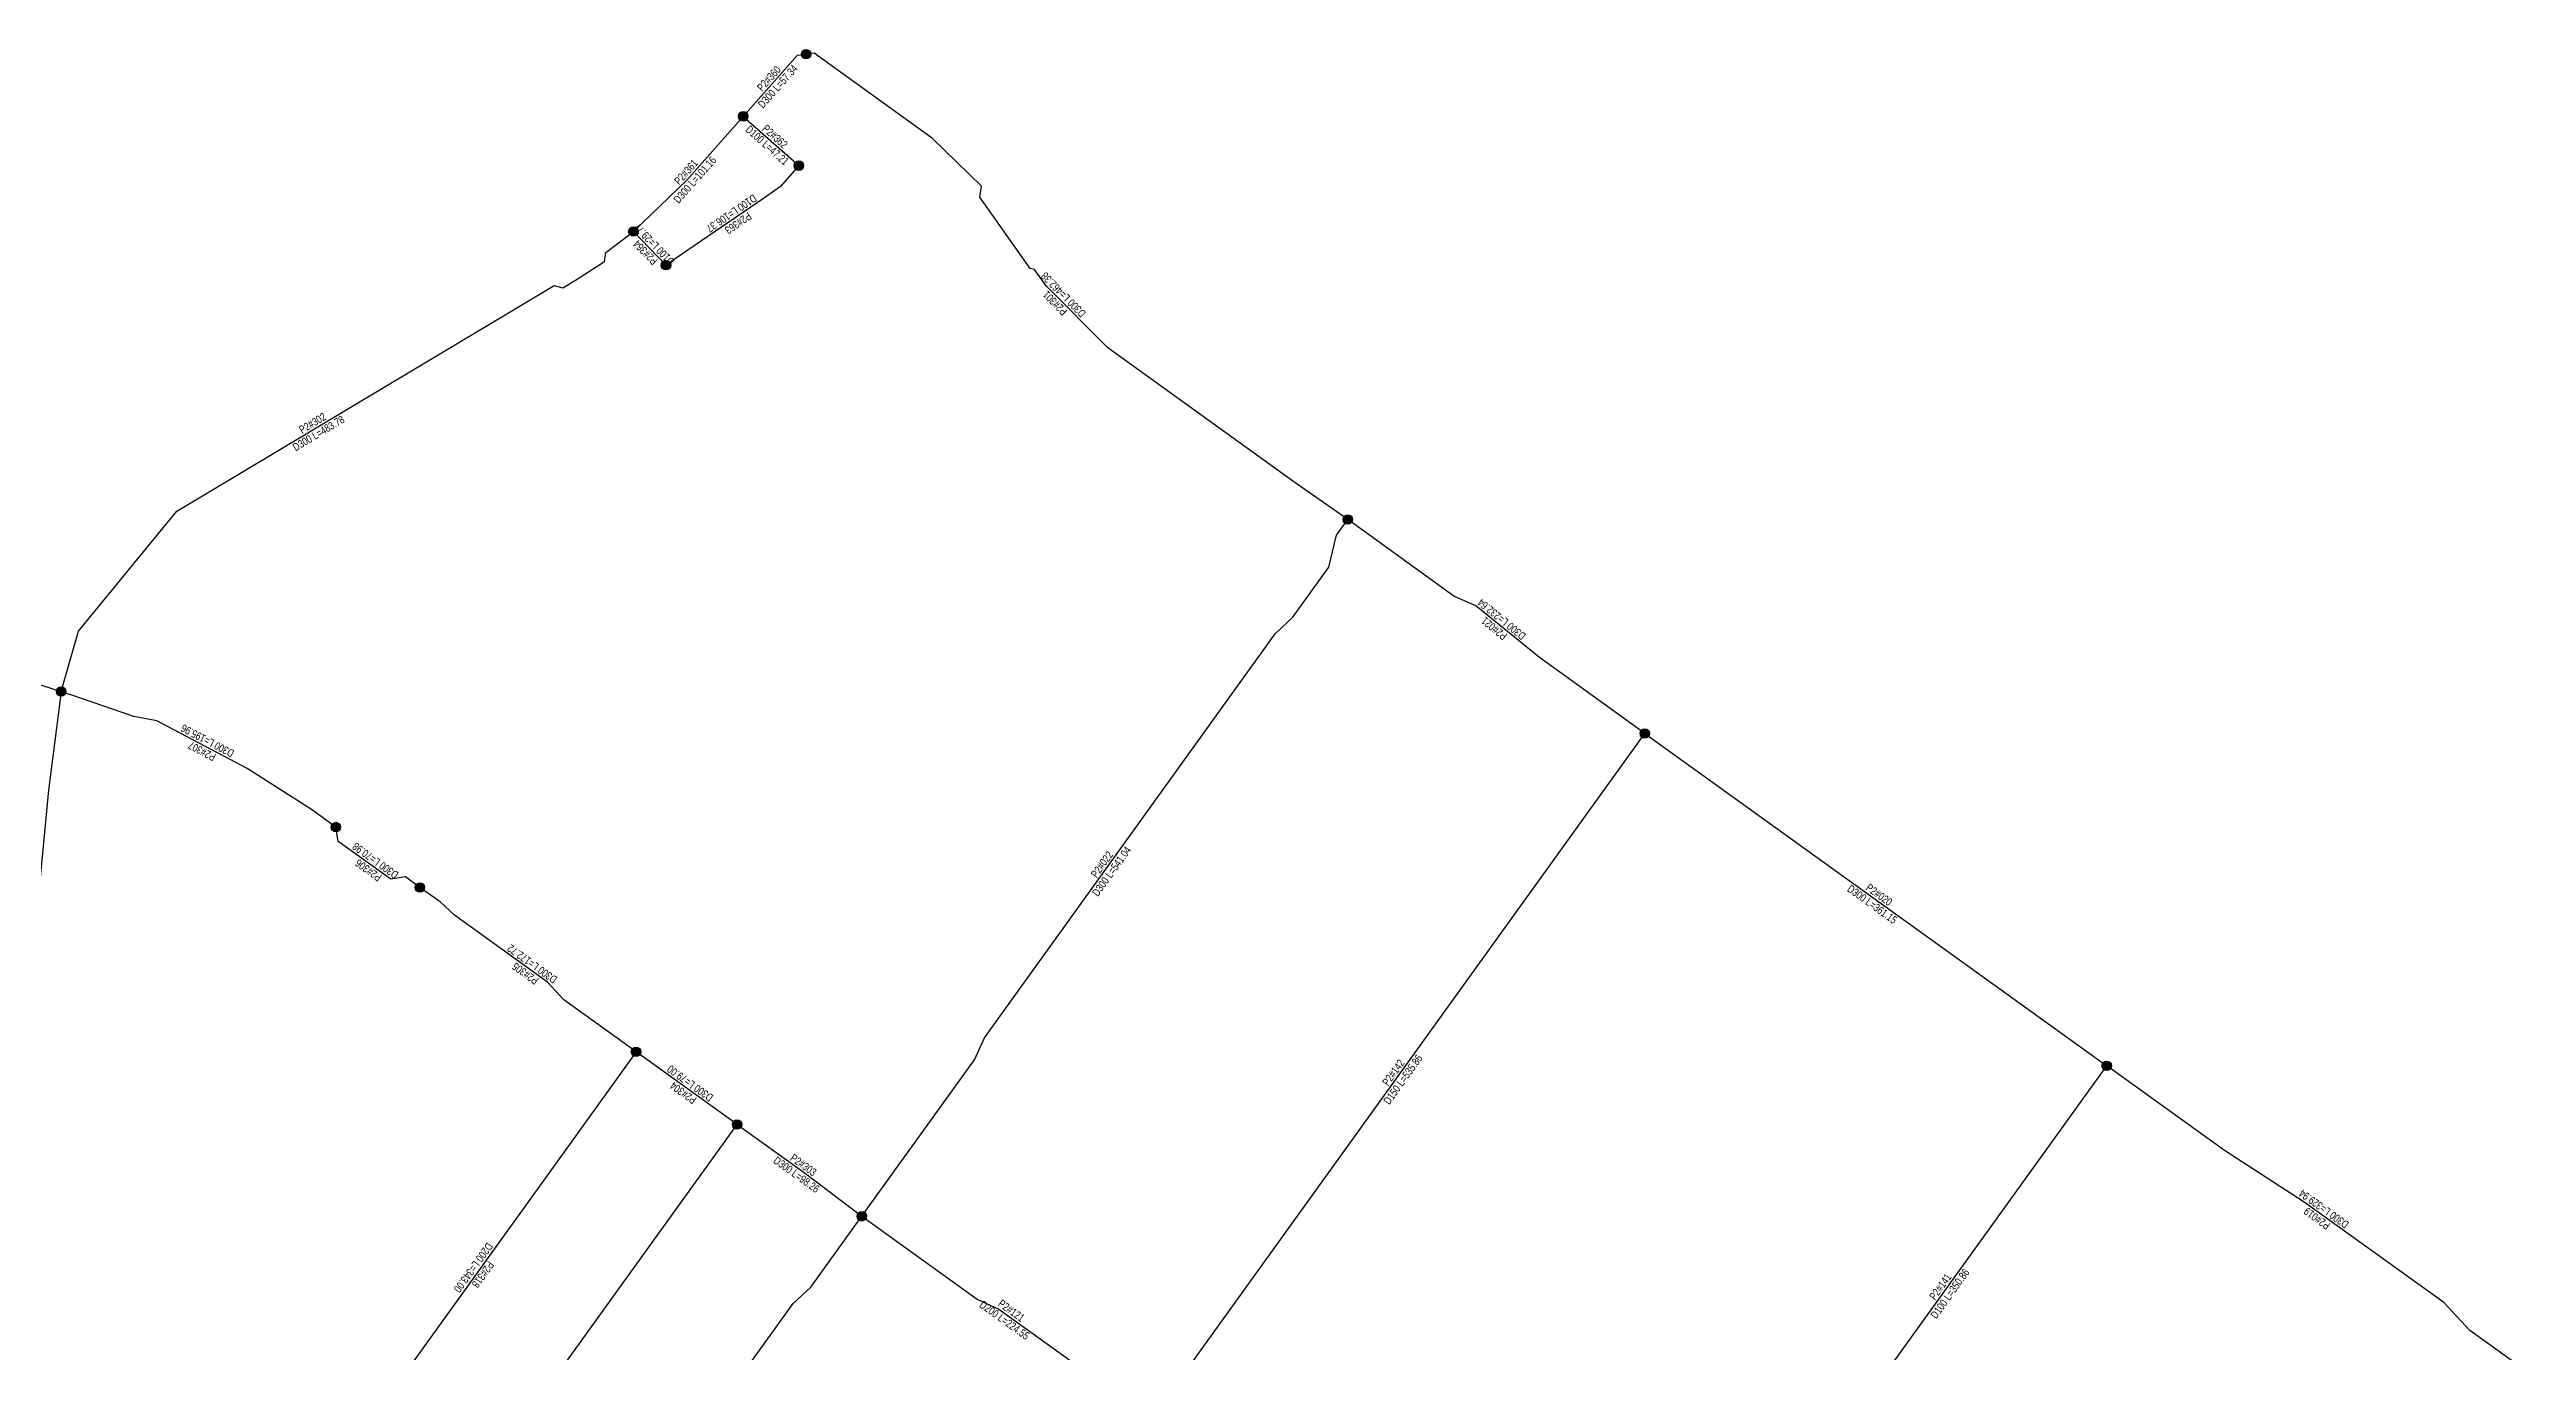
# Model space of a CAD drawing. Header units: metres. Extents: x 145472 to 149777, y 297313 to 301407.
# Drawn here: x 146319 to 147891, y 300581 to 301407 of the extents above; entities that cross this region are included whole.
import ezdxf
from ezdxf.enums import TextEntityAlignment as Align

# ---------------------------------------------------------------- set-up
doc = ezdxf.new("R2010")
doc.units = ezdxf.units.M
for name, color, linetype in [('EPANET2-JUNCTION', 7, 'Continuous'), ('EPANET2-PIPE', 3, 'Continuous'), ('EPANET2-PIPE_no', 7, 'Continuous')]:
    doc.layers.add(name, color=color, linetype=linetype)

# ---------------------------------------------------------------- blocks, each defined once
blk = doc.blocks.new('PIPE_BLOCK')
at = {"width": 0.8}
for tag, p in [('ID', (0, 3.75)), ('INFO', (0, -3.75))]:
    blk.add_attdef(tag, text='', height=5, dxfattribs=at).set_placement(p, align=Align.MIDDLE_CENTER)
blk = doc.blocks.new('JUNCTION_BLOCK')
h = blk.add_hatch(color=255)
edge = h.paths.add_edge_path()
edge.add_arc((0, 0), 3, 0, 360)
at = {"color": 5}
blk.add_circle((0, 0), 3, dxfattribs=at)
at = {"color": 5, "width": 0.7}
blk.add_attdef('ID', text='', height=3, dxfattribs=at).set_placement((0, 0), align=Align.MIDDLE_CENTER)

msp = doc.modelspace()

# ---------------------------------------------------------------- linework, layer by layer
at = {"layer": 'EPANET2-PIPE'}
for points in [[(146759.1, 301364.3), (146793.5, 301403.1), (146799, 301403.7)], [(147142.7, 301108.4), (147108.4, 301132.4), (146990.4, 301217.4), (146951.4, 301256.7), (146944, 301267.2), (146941.2, 301267.7), (146909.2, 301313), (146910.4, 301319.9), (146879.3, 301350.3), (146804.2, 301404.3), (146799, 301403.7)], [(146689.4, 301291.2), (146723.3, 301323.9), (146759.1, 301364.3)], [(146759.1, 301364.3), (146794.4, 301333)], [(146794.4, 301333), (146782.8, 301319.8), (146772.6, 301312.5), (146710.1, 301269.8)], [(146326.3, 300999.3), (146337.2, 301037.6), (146399.8, 301113.8), (146639.1, 301256.9), (146644.6, 301255.5), (146652.7, 301260.4), (146671, 301272.2), (146672, 301277.8), (146689.4, 301291.2)], [(146710.1, 301269.8), (146689.4, 301291.2)], [(146834.4, 300666.3), (146905.9, 300765.6), (146912.2, 300779.6), (147096.7, 301036), (147107.9, 301046.4), (147130.8, 301078.3), (147135.6, 301098.6), (147142.7, 301108.4)], [(147331.2, 300972.7), (147264.3, 301020.8), (147224, 301053.6), (147210, 301059.9), (147142.7, 301108.4)], [(145973.2, 300961.1), (146029, 300987.5), (146041.7, 300995.5), (146070.1, 301003.1), (146259.7, 301017.6), (146273.8, 301012.5), (146303.3, 301006.8), (146326.3, 300999.3)], [(146326.3, 300999.3), (146318.3, 300936.6), (146309.9, 300847.9), (146229.9, 300703.7), (146171.7, 300659.1), (146111.7, 300597.3), (146041.3, 300499.5), (145890.6, 300386.5), (145854.9, 300376.2), (145724.4, 300346.8)], [(146500.6, 300913.3), (146485.1, 300924.4), (146444.3, 300950.5), (146387.1, 300980.6), (146372.5, 300983.5), (146326.3, 300999.3)], [(147018.2, 300537.8), (147331.2, 300972.7)], [(147331.2, 300972.7), (147624.3, 300761.8)], [(146553.9, 300875), (146544.7, 300881.7), (146535.5, 300880.2), (146502.1, 300904.2), (146500.6, 300913.3)], [(146691.1, 300770.7), (146645.3, 300803.6), (146634.9, 300814.8), (146575.9, 300857.3), (146566.8, 300865.8), (146553.9, 300875)], [(146691.1, 300770.7), (146490.8, 300492.3)], [(146755.2, 300724.5), (146691.1, 300770.7)], [(147419.4, 300477), (147624.3, 300761.8)], [(147890.7, 300568), (147854.7, 300593.9), (147838.2, 300611.6), (147749.6, 300675.3), (147699.1, 300708), (147624.3, 300761.8)], [(146491.5, 300358.1), (146755.2, 300724.5)], [(146755.2, 300724.5), (146797.7, 300694), (146834.4, 300666.3)], [(146571.3, 300300.7), (146582.7, 300316.6), (146589, 300330.5), (146710.2, 300498.8), (146724.2, 300513.2), (146733.2, 300525.7), (146745.3, 300547.6), (146790.9, 300611), (146802.1, 300621.4), (146834.4, 300666.3)], [(146834.4, 300666.3), (146907.5, 300613.7), (146921.4, 300607.4), (147018.2, 300537.8)]]:
    msp.add_lwpolyline(points, dxfattribs=at)

# ---------------------------------------------------------------- block references
at = {"layer": 'EPANET2-JUNCTION'}
ref = msp.add_blockref('JUNCTION_BLOCK', (146799, 301403.7), dxfattribs=at)
ref.add_attrib('ID', 'B301', dxfattribs={"layer": '0', "color": 5, "height": 3, "width": 0.55}).set_placement((146799, 301403.7), align=Align.MIDDLE_CENTER)
ref = msp.add_blockref('JUNCTION_BLOCK', (146759.1, 301364.3), dxfattribs=at)
ref.add_attrib('ID', 'B339', dxfattribs={"layer": '0', "color": 5, "height": 3, "width": 0.55}).set_placement((146759.1, 301364.3), align=Align.MIDDLE_CENTER)
ref = msp.add_blockref('JUNCTION_BLOCK', (146794.4, 301333), dxfattribs=at)
ref.add_attrib('ID', 'B341', dxfattribs={"layer": '0', "color": 5, "height": 3, "width": 0.55}).set_placement((146794.4, 301333), align=Align.MIDDLE_CENTER)
ref = msp.add_blockref('JUNCTION_BLOCK', (146689.4, 301291.2), dxfattribs=at)
ref.add_attrib('ID', 'B340', dxfattribs={"layer": '0', "color": 5, "height": 3, "width": 0.55}).set_placement((146689.4, 301291.2), align=Align.MIDDLE_CENTER)
ref = msp.add_blockref('JUNCTION_BLOCK', (146710.1, 301269.8), dxfattribs=at)
ref.add_attrib('ID', 'B342', dxfattribs={"layer": '0', "color": 5, "height": 3, "width": 0.55}).set_placement((146710.1, 301269.8), align=Align.MIDDLE_CENTER)
ref = msp.add_blockref('JUNCTION_BLOCK', (147142.7, 301108.4), dxfattribs=at)
ref.add_attrib('ID', 'B012', dxfattribs={"layer": '0', "color": 5, "height": 3, "width": 0.55}).set_placement((147142.7, 301108.4), align=Align.MIDDLE_CENTER)
ref = msp.add_blockref('JUNCTION_BLOCK', (146326.3, 300999.3), dxfattribs=at)
ref.add_attrib('ID', 'B306', dxfattribs={"layer": '0', "color": 5, "height": 3, "width": 0.55}).set_placement((146326.3, 300999.3), align=Align.MIDDLE_CENTER)
ref = msp.add_blockref('JUNCTION_BLOCK', (147331.2, 300972.7), dxfattribs=at)
ref.add_attrib('ID', 'B011', dxfattribs={"layer": '0', "color": 5, "height": 3, "width": 0.55}).set_placement((147331.2, 300972.7), align=Align.MIDDLE_CENTER)
ref = msp.add_blockref('JUNCTION_BLOCK', (146500.6, 300913.3), dxfattribs=at)
ref.add_attrib('ID', 'B305', dxfattribs={"layer": '0', "color": 5, "height": 3, "width": 0.55}).set_placement((146500.6, 300913.3), align=Align.MIDDLE_CENTER)
ref = msp.add_blockref('JUNCTION_BLOCK', (146553.9, 300875), dxfattribs=at)
ref.add_attrib('ID', 'B304', dxfattribs={"layer": '0', "color": 5, "height": 3, "width": 0.55}).set_placement((146553.9, 300875), align=Align.MIDDLE_CENTER)
ref = msp.add_blockref('JUNCTION_BLOCK', (146691.1, 300770.7), dxfattribs=at)
ref.add_attrib('ID', 'B303', dxfattribs={"layer": '0', "color": 5, "height": 3, "width": 0.55}).set_placement((146691.1, 300770.7), align=Align.MIDDLE_CENTER)
ref = msp.add_blockref('JUNCTION_BLOCK', (147624.3, 300761.8), dxfattribs=at)
ref.add_attrib('ID', 'B010', dxfattribs={"layer": '0', "color": 5, "height": 3, "width": 0.55}).set_placement((147624.3, 300761.8), align=Align.MIDDLE_CENTER)
ref = msp.add_blockref('JUNCTION_BLOCK', (146755.2, 300724.5), dxfattribs=at)
ref.add_attrib('ID', 'B302', dxfattribs={"layer": '0', "color": 5, "height": 3, "width": 0.55}).set_placement((146755.2, 300724.5), align=Align.MIDDLE_CENTER)
ref = msp.add_blockref('JUNCTION_BLOCK', (146834.4, 300666.3), dxfattribs=at)
ref.add_attrib('ID', 'B013', dxfattribs={"layer": '0', "color": 5, "height": 3, "width": 0.55}).set_placement((146834.4, 300666.3), align=Align.MIDDLE_CENTER)
at = {"layer": 'EPANET2-PIPE_no'}
for p, rotation, values in [((146778.2, 301385.8), 48.40301098677124, {'ID': 'P2#360', 'INFO': 'D300 L=57.34'}), ((146776.8, 301348.7), 318.40301098665225, {'ID': 'P2#362', 'INFO': 'D100 L=47.21'}), ((146725.6, 301326.5), 48.403010986609615, {'ID': 'P2#361', 'INFO': 'D300 L=101.16'}), ((146753.8, 301299.6), 214.3251411994801, {'ID': 'P2#363', 'INFO': 'D100 L=106.37'}), ((146699.7, 301280.5), 134.04093329661947, {'ID': 'P2#364', 'INFO': 'D100 L=29.77'}), ((146959.6, 301248.4), 134.72945810346872, {'ID': 'P2#301', 'INFO': 'D300 L=462.38'}), ((146487.7, 301166.4), 30.874855279118343, {'ID': 'P2#302', 'INFO': 'D300 L=483.78'}), ((147238, 301042.2), 140.93958740880103, {'ID': 'P2#021', 'INFO': 'D300 L=232.64'}), ((146417.4, 300964.7), 152.28606545036797, {'ID': 'P2#307', 'INFO': 'D300 L=195.96'}), ((146523.5, 300888.9), 144.2614691023602, {'ID': 'P2#306', 'INFO': 'D300 L=70.98'}), ((146989.8, 300887.4), 54.26146911185548, {'ID': 'P2#022', 'INFO': 'D300 L=541.04'}), ((147477.7, 300867.3), 324.2617698041155, {'ID': 'P2#020', 'INFO': 'D300 L=361.15'}), ((146623, 300823.4), 144.26146910225955, {'ID': 'P2#305', 'INFO': 'D300 L=172.72'}), ((147174.7, 300755.3), 54.26146937444033, {'ID': 'P2#142', 'INFO': 'D150 L=535.86'}), ((146723.2, 300747.6), 144.26146910244844, {'ID': 'P2#304', 'INFO': 'D300 L=79.00'}), ((146795.1, 300695.8), 324.2614691023642, {'ID': 'P2#303', 'INFO': 'D300 L=98.26'}), ((147759.9, 300667.9), 144.26176980109054, {'ID': 'P2#019', 'INFO': 'D300 L=329.94'}), ((146590.9, 300631.5), 234.2614691129782, {'ID': 'P2#318', 'INFO': 'D200 L=343.00'}), ((147521.8, 300619.4), 54.261469374458635, {'ID': 'P2#141', 'INFO': 'D100 L=350.86'}), ((146927.1, 300603.4), 324.2614691023269, {'ID': 'P2#121', 'INFO': 'D200 L=224.55'})]:
    msp.add_blockref('PIPE_BLOCK', p, dxfattribs=dict(at, rotation=rotation)).add_auto_attribs(values)

doc.saveas('drawing.dxf')
